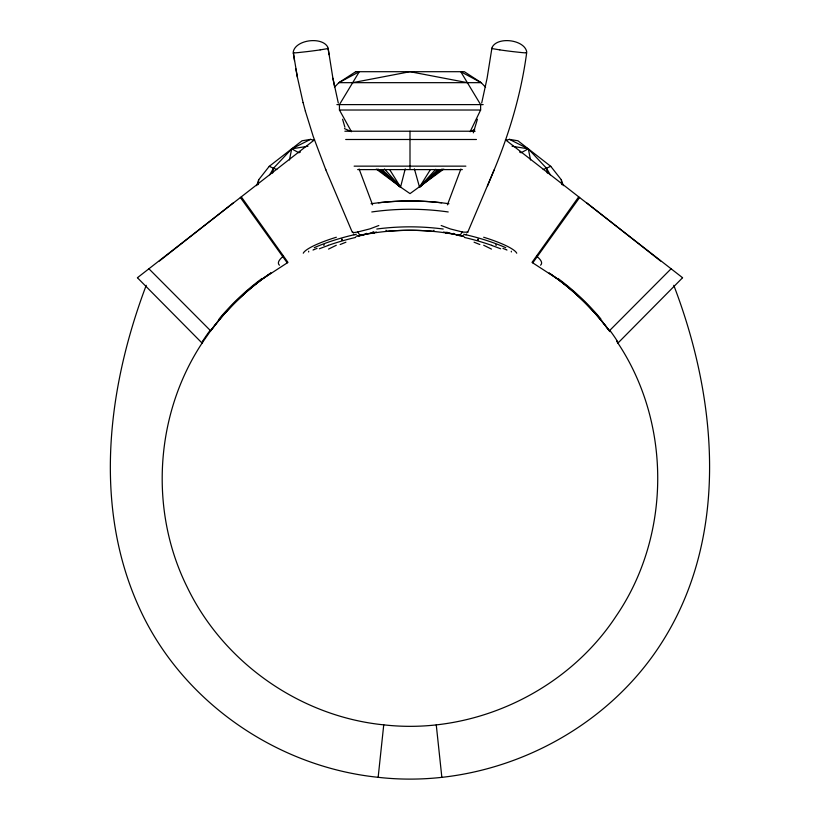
<?xml version="1.0" encoding="UTF-8"?>
<svg xmlns="http://www.w3.org/2000/svg" width="820" height="820" viewBox="0 0 820 820"><rect width="100%" height="100%" fill="white"/><g stroke="black" fill="none" stroke-linecap="round" stroke-linejoin="round"><path stroke-width="1.23" d="M410 169.268L410 131.22M293.242 51.957C295.446 39.555 322.772 36.172 328.01 47.591M258.238 184.582L258.689 179.764L269.237 166.347L302.037 140.794L310.575 139.359L314.009 140.292M673.774 285.329C717.244 398.694 729.81 535.983 661.76 642.634C602.382 736.083 487.982 789.844 378.153 777.309L383.739 724.859C300.222 716.475 223.327 662.58 187.062 586.864C148.758 509.65 155.123 412.88 203.257 341.345L210.74 330.644A247.947 247.947 0 0 1 270.784 273.029M491.856 48.441L487.09 78.269L481.688 103.074M526.665 52.798C521.315 92.906 509.835 132.01 494.378 169.361L467.728 232.244L462.603 232.06M272.609 173.092L273.521 168.213L291.684 148.861L310.575 139.359M366.417 233.31L366.222 234.059L367.35 233.874M289.439 159.982L291.684 148.861L307.941 146.226M443.784 169.074L410.031 193.612L400.56 187.083L405.244 168.838M433.975 230.256L433.657 231.424A226.32 206.394 0 0 0 386.343 231.424L386.025 230.256M477.414 119.218L473.335 132.84M256.68 185.668L258.689 179.764M491.99 47.591C497.227 36.172 524.554 39.555 526.758 51.957M146.226 285.329C107.953 386.671 92.896 504.566 138.539 606.164C180.472 700.577 275.899 766.813 378.153 777.309M460.891 168.982L447.433 204.846M487.439 186.058L494.173 169.853M467.728 232.244L467.338 231.517M485.594 87.238L481.186 82.666L460.748 71.699L480.622 104.611L480.622 110.023L470.137 131.692L474.688 129.478M269.739 174.762L273.521 168.213L276.822 169.545M334.468 87.238L338.875 82.666L359.314 71.699L339.439 104.611L339.439 110.023L351.462 131.692L344.482 128.596M414.387 168.838L419.502 187.083L430.305 169.781M202.161 342.996L203.001 341.089M578.715 196.831L532.026 262.39L557.508 278.933A246.338 244.678 43.3 0 1 600.363 319.38L600.466 319.462M532.795 262.83L579.607 197.528M210.35 331.178L219.616 319.359A246.338 244.678 -43.3 0 1 262.502 278.954L287.974 262.39L241.285 196.831M519.736 152.294L520.413 151.434M364.213 234.12L363.752 234.643L364.48 234.551M442.154 168.982L419.502 187.083L435.809 169.248M465.904 234.838L466.652 234.048M383.739 724.839C473.468 735.15 566.548 691.67 616.117 616.127C671.344 535.47 671.631 422.269 616.742 341.345L616.999 341.089M617.911 343.098L682.588 277.734M671.098 268.776L609.373 330.798L601.747 321.01M439.715 169.566L419.502 187.083L437.993 169.545M352.661 231.517C351.534 233.567 356.485 232.039 357.469 232.039M419.502 187.083L428.153 179.58M159.387 261.037L233.075 203.022M137.504 277.662L314.583 139.748M373.295 232.531L372.577 232.777M378.819 225.52L369.953 228.862L357.684 231.998M520.946 152.827L528.316 148.861L546.479 168.213L550.261 174.762M543.178 169.545L550.763 166.347L561.31 179.764L563.319 185.668M313.014 250.049L314.357 249.485M314.347 249.485L317.073 248.357M341.53 239.932L342.401 239.686A4.664 3.167 75.6 0 1 341.807 239.081A4.664 3.106 74.8 0 0 342.381 239.604M358.463 236.119L359.334 235.873M359.324 235.883L360.523 235.555M505.991 140.292L509.425 139.359L517.963 140.794L550.763 166.347M360.462 235.576L361.077 235.412M361.231 235.371L361.989 235.166M361.907 235.196L362.502 235.043M362.778 234.971L363.434 234.807M363.608 234.766L365.105 234.397M365.084 234.407L366.325 234.11M355.931 236.262L357.038 236.016M367.729 233.792L368.979 233.515M372.803 232.736L373.53 232.593M357.387 235.945L358.114 235.791M368.897 233.536L369.656 233.372M358.719 235.658L359.734 235.442M369.799 233.341L370.855 233.116M359.642 235.463L361.528 235.084M370.784 233.136L371.675 232.952M371.614 232.962L372.69 232.757M361.671 235.053L362.245 234.94M362.502 234.889L363.27 234.735M362.922 234.807L365.361 234.346M352.672 82.666L410.031 71.699L467.39 82.666M373.418 232.613L374.166 232.47M374.043 232.501L376.472 232.06M365.351 234.346L374.842 232.798A225.315 204.662 0 0 1 445.157 232.808L454.434 234.305M320.21 49.887L327.764 48.595A17.599 0.543 -7.2 0 0 327.487 48.37M378.399 202.796L379.219 202.704A253.134 230.85 0 0 1 440.781 202.694L441.601 202.796M299.566 52.439L307.121 51.609A17.558 0.533 -7.2 0 0 320.118 49.897M336.877 104.611L483.185 104.611M339.439 110.023L480.622 110.023M344.871 131.22L475.128 131.22M345.702 139.492L476.44 139.492M354.127 166.152L465.873 166.152M357.633 169.607L462.367 169.607M520.433 52.439L512.879 51.609A17.558 0.533 7.2 0 1 499.882 49.897M499.79 49.887L492.287 48.616M512.059 146.226L528.316 148.861L530.56 159.982M443.528 232.06L446.162 232.531M457.498 234.889L454.188 234.264L454.915 234.407M462.562 232.05L450.334 228.944L441.18 225.52M446.633 232.624L447.423 232.777M456.504 234.694L457.047 234.797M447.31 232.757L448.632 233.013M457.755 234.94L458.288 235.043M458.472 235.084L459.415 235.268M448.499 232.993L449.216 233.136M459.364 235.258L459.907 235.371M449.145 233.116L450.467 233.403M459.825 235.35L461.281 235.658M461.66 235.74L462.613 235.945M450.344 233.372L451.02 233.515M450.918 233.495L451.594 233.638M462.582 235.934L463.146 236.058M462.982 236.027L464.069 236.262M451.492 233.618L452.189 233.772M452.65 233.874L454.3 234.253M454.895 234.397L455.52 234.551M455.254 234.479L455.807 234.622M456.566 234.807L457.222 234.971M458.769 235.371L459.477 235.555M459.343 235.514L459.989 235.688M459.907 235.668L461.537 236.119M478.47 239.932L477.599 239.686A4.664 3.167 -75.6 0 0 478.193 239.081A4.664 3.106 -74.8 0 1 477.619 239.604M502.926 248.357L505.653 249.485M505.643 249.485L506.985 250.049M269.237 166.347L273.521 168.213M509.425 139.359L528.316 148.861M291.684 148.861L299.054 152.827M376.277 169.074L400.56 187.083L389.756 169.781M505.417 139.748L682.496 277.662M586.925 203.022L660.612 261.037M377.907 168.982L400.56 187.083L384.477 168.94M380.347 169.566L400.56 187.083L382.069 169.545M392.872 180.41L400.56 187.083M148.902 268.776L210.627 330.798M137.411 277.734L202.089 343.098M353.348 234.048L354.096 234.838M299.587 151.434L300.263 152.294M609.178 330.634A247.947 247.947 0 0 0 549.123 273.029A247.947 247.886 43.6 0 1 609.229 330.665L610.018 331.68M240.393 197.528L287.205 262.83M617.829 342.986L617.655 342.709A15.057 0.912 53.5 0 0 610.08 330.624M352.272 232.244L325.612 169.309M305.368 111.13L313.24 136.479L325.827 169.853M372.567 204.846L359.109 168.982M453.819 234.171L453.583 233.351M342.586 119.248L344.912 127.223M303.082 102.541L305.378 111.161M303.082 102.572L297.342 77.008L293.334 52.798L294.472 60.577M338.311 103.105L332.91 78.289L328.143 48.441L328.984 54.663M332.91 78.269L334.58 86.612M546.479 168.213L547.391 173.092M295.825 68.798L297.342 77.008M436.26 724.859L441.847 777.288M561.31 179.764L561.761 184.582M328.523 249.095A71.278 2.644 -25.8 0 1 336.292 245.262M279.466 265.178A71.278 13.704 -16.9 0 1 283.474 256.106M210.771 330.665A247.947 247.886 -43.6 0 1 270.815 273.08M319.369 248.778A71.114 15.498 -16.1 0 1 328.461 245.385M328.113 245.405A71.473 18.881 -15 0 1 355.695 237.421M314.265 247.671A71.422 20.715 -14.8 0 1 356.372 234.264M303.267 253.216A45.623 8.374 -14.9 0 1 336.333 237.246M324.464 244.883A43.439 0.625 -22.7 0 1 323.644 245.221M340.156 244.524A45.623 1.076 -21.8 0 1 345.917 242.207M308.668 251.248A5.863 5.074 65.2 0 1 308.648 251.955M202.345 342.739A15.057 0.912 -53.5 0 1 209.92 330.624M219.114 318.939A246.338 245.364 -41.4 0 1 262.103 278.41M483.708 245.262A71.278 2.644 25.8 0 1 491.477 249.095M536.526 256.106A71.278 13.704 16.9 0 1 540.534 265.178M491.539 245.385A71.114 15.498 16.1 0 1 500.63 248.778M464.304 237.421A71.473 18.881 15 0 1 491.887 245.405M463.628 234.264A71.422 20.715 14.8 0 1 505.735 247.671M483.667 237.246A45.623 8.374 14.9 0 1 516.733 253.216M496.356 245.221A43.439 0.625 22.7 0 1 495.536 244.883M474.083 242.207A45.623 1.076 21.8 0 1 479.843 244.524M511.352 251.955A5.863 5.074 -65.2 0 1 511.331 251.248M557.897 278.41A246.338 245.364 41.4 0 1 600.886 318.939M371.788 211.96A247.496 225.705 0 0 1 448.212 211.96M362.245 234.838A6.314 5.812 78.7 0 1 360.503 234.899M374.453 232.726A6.232 2.501 81.8 0 1 373.049 231.527M376.79 229.026A231.465 211.088 0 0 1 443.21 229.026M447.064 232.162A6.232 2.583 -88.4 0 1 445.547 232.757M459.497 234.899A6.314 5.812 -78.7 0 1 457.755 234.838M374.453 232.757A6.232 2.583 88.5 0 1 373.787 232.767M446.203 232.388A6.232 2.501 -81.8 0 1 445.547 232.726M371.07 203.739A253.81 232.285 0 0 1 448.929 203.739M299.32 52.49A17.599 0.543 -7.2 0 1 293.755 52.654M361.692 235.514A6.273 4.018 81.8 0 1 357.848 231.886M526.153 52.623A17.63 0.543 7.2 0 1 520.577 52.459M492.082 48.554A17.63 0.543 7.2 0 1 492.359 48.318M462.152 231.886A6.273 4.018 -81.8 0 1 458.308 235.514M355.726 71.699L338.875 82.666L481.186 82.666L464.335 71.699L355.726 71.699"/></g></svg>
